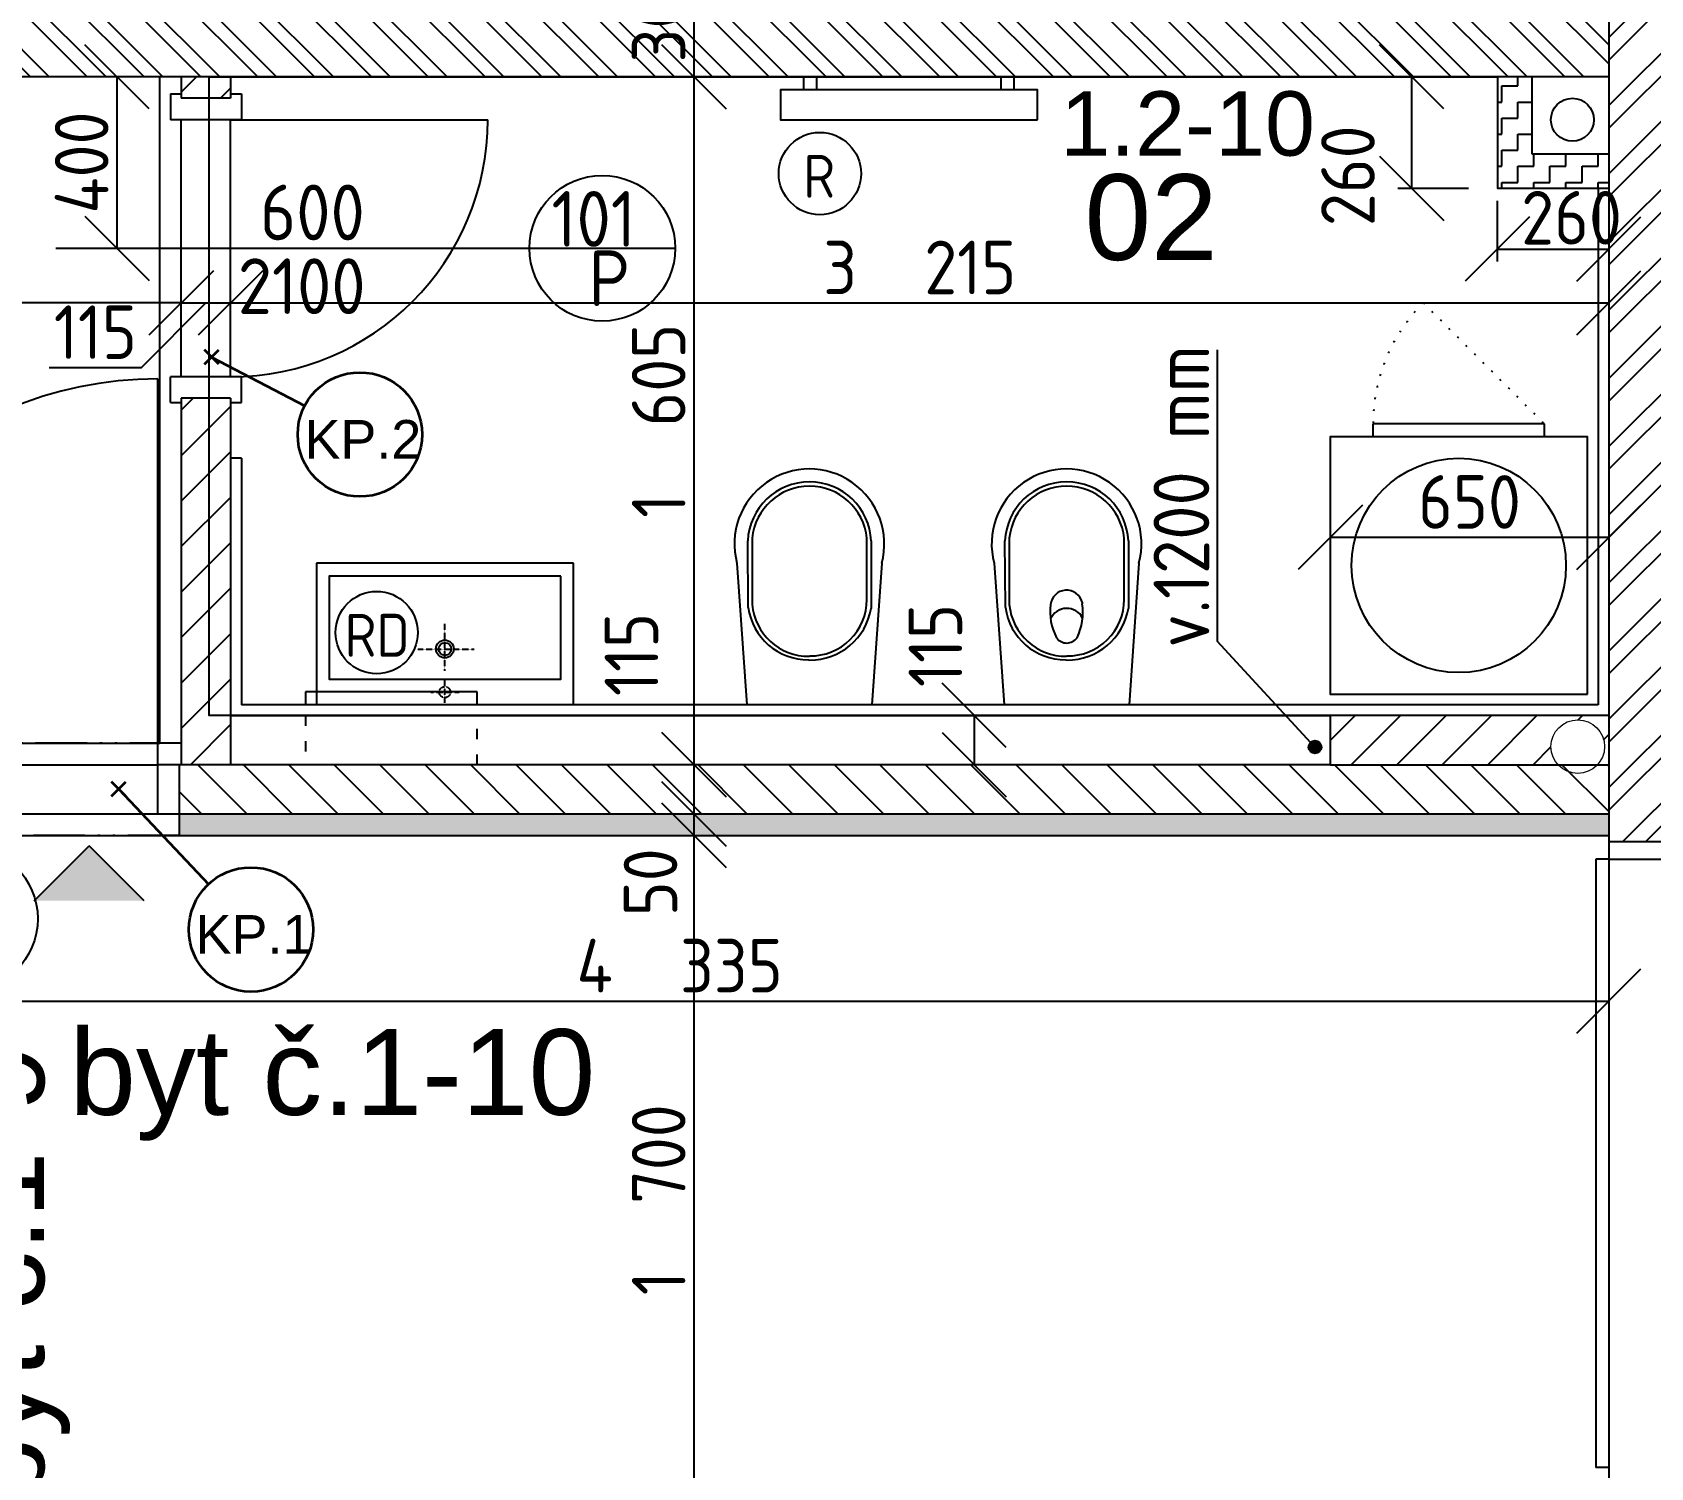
# Model space of a CAD drawing. Extents: x 4511820 to 5180432, y -1526536 to -944957.
# Drawn here: x 4990194 to 4993968, y -1328720 to -1325371 of the extents above; entities that cross this region are included whole.
import ezdxf

# ---------------------------------------------------------------- set-up
doc = ezdxf.new("R2010")
doc.units = 0
doc.header["$MEASUREMENT"] = 0
for name, pattern in [('ACAD_ISO03W100', [30, 12, -18]), ('ACAD_ISO07W100', [3.5, 0.5, -3]), ('ACAD_ISO12W100', [22, 12, -3, 0.5, -3, 0.5, -3]), ('DASHED', [0.75, 0.5, -0.25])]:
    doc.linetypes.add(name, pattern=pattern)
doc.layers.get('0').update_dxf_attribs({"linetype": 'CONTINUOUS'})
doc.layers.get('Defpoints').update_dxf_attribs({"color": 61, "linetype": 'CONTINUOUS'})
for name, color, linetype in [('DVERE', 45, 'CONTINUOUS'), ('KÓTY', 4, 'CONTINUOUS'), ('MÚRY', 1, 'CONTINUOUS'), ('Plochy', 41, 'CONTINUOUS'), ('POPIS', 7, 'CONTINUOUS'), ('TENKÁ', 7, 'CONTINUOUS'), ('tzb', 153, 'CONTINUOUS'), ('Z-Kúrenie', 101, 'CONTINUOUS'), ('ZARIADENIE1', 145, 'CONTINUOUS'), ('ZARIADOVACIE', 144, 'CONTINUOUS'), ('zz-vetr', 52, 'CONTINUOUS'), ('ŠRAFY', 82, 'CONTINUOUS')]:
    doc.layers.add(name, color=color, linetype=linetype)
doc.layers.add('preklady', color=74, linetype='CONTINUOUS', lineweight=35)
doc.layers.add('zz-kanal-splaskova', color=37, linetype='CONTINUOUS', lineweight=18)
doc.styles.add('ARIAL', font='arial.ttf')
doc.styles.add('Style-Arial', font='arial.ttf')
doc.styles.add('STYLE1', font='isocp.shx')
doc.dimstyles.new('STANDARD-50', dxfattribs={"dimtxt": 125, "dimasz": 150, "dimexe": 10, "dimexo": 200, "dimgap": 20, "dimtad": 1, "dimdsep": 46, "dimlunit": 6, "dimtxsty": 'STYLE1', "dimblk1": 'OBLIQUE', "dimblk2": 'OBLIQUE', "dimsah": 1, "dimcen": 2.5, "dimse1": 1, "dimse2": 1, "dimadec": 0, "dimazin": 0, "dimtfac": 1, "dimtmove": 1, "dimatfit": 3, "dimldrblk": 'OBLIQUE', "dimfxl": 1, "dimtolj": 1, "dimtzin": 0, "dimarcsym": 0})
pattern_1 = [(45, (515320.5, 128041), (-53.0330086, 53.0330086), [])]

# ---------------------------------------------------------------- blocks, each defined once
blk = doc.blocks.new('pračka')
at = {"layer": 'ZARIADENIE1', "color": 8, "linetype": 'ACAD_ISO07W100', "ltscale": 8}
blk.add_line((4536136.9, -1117296.3), (4536419.7, -1117579.2), dxfattribs=at)
at = {"layer": 'ZARIADENIE1', "color": 8}
for p, q in [((4536419.7, -1117579.2), (4536019.7, -1117579.2)), ((4536019.7, -1117609.2), (4536019.7, -1117579.2)), ((4536419.7, -1117609.2), (4536419.7, -1117579.2))]:
    blk.add_line(p, q, dxfattribs=at)
blk.add_lwpolyline([(4536519.7, -1118209.2), (4536519.7, -1117609.2), (4535919.7, -1117609.2), (4535919.7, -1118209.2)], close=True, dxfattribs=at)
blk.add_circle((4536219.7, -1117909.2), 250, dxfattribs=at)
at = {"layer": 'ZARIADENIE1', "color": 8, "linetype": 'ACAD_ISO07W100', "ltscale": 8}
blk.add_arc((4536419.7, -1117579.2), 400, 135, 180, dxfattribs=at)
blk = doc.blocks.new('_OBLIQUE')
at = {"color": 0, "linetype": 'ByBlock'}
blk.add_line((-0.5, -0.5), (0.5, 0.5), dxfattribs=at)
blk = doc.blocks.new('*D22573')
at = {"layer": 'Defpoints', "color": 0}
for p in [(4991737, -1327245.2), (4991737, -1327245.2), (4991737, -1328945.2)]:
    blk.add_point(p, dxfattribs=at)
at = {"layer": 'KÓTY', "color": 0, "lineweight": -2}
blk.add_line((4991737, -1328945.2), (4991737, -1327245.2), dxfattribs=at)
at = {"layer": 'KÓTY', "color": 0, "linetype": 'ByBlock', "lineweight": -2, "xscale": 150, "yscale": 150, "zscale": 150}
for p, rotation in [((4991737, -1327245.2), 90), ((4991737, -1328945.2), 270)]:
    blk.add_blockref('_OBLIQUE', p, dxfattribs=dict(at, rotation=rotation))
at = {"layer": 'KÓTY', "color": 0, "insert": (4991654.5, -1328095.2), "char_height": 125, "attachment_point": 5, "rotation": 90, "style": 'STYLE1'}
blk.add_mtext('\\A1;1ﾠ700', dxfattribs=at)
blk = doc.blocks.new('*D22574')
at = {"layer": 'Defpoints', "color": 0}
for p in [(4991737, -1327195.2), (4991737, -1327195.2), (4991737, -1327245.2)]:
    blk.add_point(p, dxfattribs=at)
at = {"layer": 'KÓTY', "color": 0, "lineweight": -2}
blk.add_line((4991737, -1327245.2), (4991737, -1327195.2), dxfattribs=at)
at = {"layer": 'KÓTY', "color": 0, "linetype": 'ByBlock', "lineweight": -2, "xscale": 150, "yscale": 150, "zscale": 150}
for p, rotation in [((4991737, -1327195.2), 90), ((4991737, -1327245.2), 270)]:
    blk.add_blockref('_OBLIQUE', p, dxfattribs=dict(at, rotation=rotation))
at = {"layer": 'KÓTY', "color": 0, "insert": (4991635.5, -1327354.5), "char_height": 125, "attachment_point": 5, "rotation": 90, "style": 'STYLE1'}
blk.add_mtext('\\A1;50', dxfattribs=at)
blk = doc.blocks.new('*D22575')
at = {"layer": 'Defpoints', "color": 0}
for p in [(4991737, -1327080.2), (4991737, -1327080.2), (4991737, -1327195.2)]:
    blk.add_point(p, dxfattribs=at)
at = {"layer": 'KÓTY', "color": 0, "lineweight": -2}
blk.add_line((4991737, -1327195.2), (4991737, -1327080.2), dxfattribs=at)
at = {"layer": 'KÓTY', "color": 0, "linetype": 'ByBlock', "lineweight": -2, "xscale": 150, "yscale": 150, "zscale": 150}
for p, rotation in [((4991737, -1327080.2), 90), ((4991737, -1327195.2), 270)]:
    blk.add_blockref('_OBLIQUE', p, dxfattribs=dict(at, rotation=rotation))
at = {"layer": 'KÓTY', "color": 0, "insert": (4991591, -1326823), "char_height": 125, "attachment_point": 5, "rotation": 90, "style": 'STYLE1'}
blk.add_mtext('\\A1;115', dxfattribs=at)
blk = doc.blocks.new('*D22576')
at = {"layer": 'Defpoints', "color": 0}
for p in [(4991737, -1325475.2), (4991737, -1325475.2), (4991737, -1327080.2)]:
    blk.add_point(p, dxfattribs=at)
at = {"layer": 'KÓTY', "color": 0, "lineweight": -2}
blk.add_line((4991737, -1327080.2), (4991737, -1325475.2), dxfattribs=at)
at = {"layer": 'KÓTY', "color": 0, "linetype": 'ByBlock', "lineweight": -2, "xscale": 150, "yscale": 150, "zscale": 150}
for p, rotation in [((4991737, -1325475.2), 90), ((4991737, -1327080.2), 270)]:
    blk.add_blockref('_OBLIQUE', p, dxfattribs=dict(at, rotation=rotation))
at = {"layer": 'KÓTY', "color": 0, "insert": (4991654.5, -1326277.7), "char_height": 125, "attachment_point": 5, "rotation": 90, "style": 'STYLE1'}
blk.add_mtext('\\A1;1ﾠ605', dxfattribs=at)
blk = doc.blocks.new('*D22577')
at = {"layer": 'Defpoints', "color": 0}
for p in [(4991737, -1325175.2), (4991737, -1325175.2), (4991737, -1325475.2)]:
    blk.add_point(p, dxfattribs=at)
at = {"layer": 'KÓTY', "color": 0, "lineweight": -2}
blk.add_line((4991737, -1325475.2), (4991737, -1325175.2), dxfattribs=at)
at = {"layer": 'KÓTY', "color": 0, "linetype": 'ByBlock', "lineweight": -2, "xscale": 150, "yscale": 150, "zscale": 150}
for p, rotation in [((4991737, -1325175.2), 90), ((4991737, -1325475.2), 270)]:
    blk.add_blockref('_OBLIQUE', p, dxfattribs=dict(at, rotation=rotation))
at = {"layer": 'KÓTY', "color": 0, "insert": (4991654.5, -1325325.2), "char_height": 125, "attachment_point": 5, "rotation": 90, "style": 'STYLE1'}
blk.add_mtext('\\A1;300', dxfattribs=at)
blk = doc.blocks.new('*D22704')
at = {"layer": 'Defpoints', "color": 0}
for p in [(4989536, -1327195.2), (4993871, -1327245.2), (4993871, -1327631.5)]:
    blk.add_point(p, dxfattribs=at)
at = {"layer": 'KÓTY', "color": 0, "lineweight": -2}
blk.add_line((4989536, -1327631.5), (4993871, -1327631.5), dxfattribs=at)
at = {"layer": 'KÓTY', "color": 0, "linetype": 'ByBlock', "lineweight": -2, "xscale": 150, "yscale": 150, "zscale": 150, "rotation": 180}
blk.add_blockref('_OBLIQUE', (4989536, -1327631.5), dxfattribs=at)
at = {"layer": 'KÓTY', "color": 0, "linetype": 'ByBlock', "lineweight": -2, "xscale": 150, "yscale": 150, "zscale": 150}
blk.add_blockref('_OBLIQUE', (4993871, -1327631.5), dxfattribs=at)
at = {"layer": 'KÓTY', "color": 0, "insert": (4991703.5, -1327549), "char_height": 125, "attachment_point": 5, "style": 'STYLE1'}
blk.add_mtext('\\A1;4ﾠ335', dxfattribs=at)
blk = doc.blocks.new('*D22705')
at = {"layer": 'Defpoints', "color": 0}
for p in [(4990293.5, -1325475.2), (4990391, -1325475.2), (4990248.3, -1325875.2)]:
    blk.add_point(p, dxfattribs=at)
at = {"layer": 'KÓTY', "color": 0, "lineweight": -2}
blk.add_line((4990391, -1325875.2), (4990391, -1325475.2), dxfattribs=at)
at = {"layer": 'KÓTY', "color": 0, "linetype": 'ByBlock', "lineweight": -2, "xscale": 150, "yscale": 150, "zscale": 150}
for p, rotation in [((4990391, -1325475.2), 90), ((4990391, -1325875.2), 270)]:
    blk.add_blockref('_OBLIQUE', p, dxfattribs=dict(at, rotation=rotation))
at = {"layer": 'KÓTY', "color": 0, "insert": (4990308.5, -1325675.2), "char_height": 125, "attachment_point": 5, "rotation": 90, "style": 'STYLE1'}
blk.add_mtext('\\A1;400', dxfattribs=at)
blk = doc.blocks.new('*D22706')
at = {"layer": 'Defpoints', "color": 0}
for p in [(4993323, -1326965.2), (4992390.5, -1327080.2), (4993323, -1327080.2)]:
    blk.add_point(p, dxfattribs=at)
at = {"layer": 'KÓTY', "color": 0, "lineweight": -2}
blk.add_line((4992390.5, -1326965.2), (4992390.5, -1327080.2), dxfattribs=at)
at = {"layer": 'KÓTY', "color": 0, "linetype": 'ByBlock', "lineweight": -2, "xscale": 150, "yscale": 150, "zscale": 150}
for p, rotation in [((4992390.5, -1326965.2), 90), ((4992390.5, -1327080.2), 270)]:
    blk.add_blockref('_OBLIQUE', p, dxfattribs=dict(at, rotation=rotation))
at = {"layer": 'KÓTY', "color": 0, "insert": (4992300, -1326802), "char_height": 125, "attachment_point": 5, "rotation": 90, "style": 'STYLE1'}
blk.add_mtext('\\A1;115', dxfattribs=at)
blk = doc.blocks.new('*D23393')
at = {"layer": 'Defpoints', "color": 0}
for p in [(4993611, -1325475.2), (4993411, -1325735.2), (4993611, -1325735.2)]:
    blk.add_point(p, dxfattribs=at)
at = {"layer": 'KÓTY', "color": 0, "lineweight": -2}
blk.add_line((4993411, -1325475.2), (4993411, -1325735.2), dxfattribs=at)
at = {"layer": 'KÓTY', "color": 0, "linetype": 'ByBlock', "lineweight": -2, "xscale": 150, "yscale": 150, "zscale": 150}
for p, rotation in [((4993411, -1325475.2), 90), ((4993411, -1325735.2), 270)]:
    blk.add_blockref('_OBLIQUE', p, dxfattribs=dict(at, rotation=rotation))
at = {"layer": 'KÓTY', "color": 0, "insert": (4993262.5, -1325706), "char_height": 125, "attachment_point": 5, "rotation": 90, "style": 'STYLE1'}
blk.add_mtext('\\A1;260', dxfattribs=at)
blk = doc.blocks.new('*D23394')
at = {"layer": 'Defpoints', "color": 0}
for p in [(4993611, -1325735.2), (4993871, -1325735.2), (4993871, -1325877)]:
    blk.add_point(p, dxfattribs=at)
at = {"layer": 'KÓTY', "color": 0, "lineweight": -2}
blk.add_line((4993611, -1325877), (4993871, -1325877), dxfattribs=at)
at = {"layer": 'KÓTY', "color": 0, "linetype": 'ByBlock', "lineweight": -2, "xscale": 150, "yscale": 150, "zscale": 150, "rotation": 180}
blk.add_blockref('_OBLIQUE', (4993611, -1325877), dxfattribs=at)
at = {"layer": 'KÓTY', "color": 0, "linetype": 'ByBlock', "lineweight": -2, "xscale": 150, "yscale": 150, "zscale": 150}
blk.add_blockref('_OBLIQUE', (4993871, -1325877), dxfattribs=at)
at = {"layer": 'KÓTY', "color": 0, "insert": (4993784, -1325804), "char_height": 125, "attachment_point": 5, "style": 'STYLE1'}
blk.add_mtext('\\A1;260', dxfattribs=at)
blk = doc.blocks.new('*D23395')
at = {"layer": 'Defpoints', "color": 0}
for p in [(4993871, -1326549.5), (4993221, -1326965.2), (4993871, -1326965.2)]:
    blk.add_point(p, dxfattribs=at)
at = {"layer": 'KÓTY', "color": 0, "lineweight": -2}
blk.add_line((4993221, -1326549.5), (4993871, -1326549.5), dxfattribs=at)
at = {"layer": 'KÓTY', "color": 0, "linetype": 'ByBlock', "lineweight": -2, "xscale": 150, "yscale": 150, "zscale": 150, "rotation": 180}
blk.add_blockref('_OBLIQUE', (4993221, -1326549.5), dxfattribs=at)
at = {"layer": 'KÓTY', "color": 0, "linetype": 'ByBlock', "lineweight": -2, "xscale": 150, "yscale": 150, "zscale": 150}
blk.add_blockref('_OBLIQUE', (4993871, -1326549.5), dxfattribs=at)
at = {"layer": 'KÓTY', "color": 0, "insert": (4993546, -1326467), "char_height": 125, "attachment_point": 5, "style": 'STYLE1'}
blk.add_mtext('\\A1;650', dxfattribs=at)
blk = doc.blocks.new('*D31574')
at = {"layer": 'Defpoints', "color": 0}
for p in [(4988876, -1325772.7), (4988876, -1326002.5), (4990541, -1326009.6)]:
    blk.add_point(p, dxfattribs=at)
at = {"layer": 'KÓTY', "color": 0, "lineweight": -2}
blk.add_line((4990541, -1326002.5), (4988876, -1326002.5), dxfattribs=at)
at = {"layer": 'KÓTY', "color": 0, "linetype": 'ByBlock', "lineweight": -2, "xscale": 150, "yscale": 150, "zscale": 150, "rotation": 180}
blk.add_blockref('_OBLIQUE', (4988876, -1326002.5), dxfattribs=at)
at = {"layer": 'KÓTY', "color": 0, "linetype": 'ByBlock', "lineweight": -2, "xscale": 150, "yscale": 150, "zscale": 150}
blk.add_blockref('_OBLIQUE', (4990541, -1326002.5), dxfattribs=at)
at = {"layer": 'KÓTY', "color": 0, "insert": (4989708.5, -1325920), "char_height": 125, "attachment_point": 5, "style": 'STYLE1'}
blk.add_mtext('\\A1;1ﾠ665', dxfattribs=at)
blk = doc.blocks.new('*D31575')
at = {"layer": 'Defpoints', "color": 0}
for p in [(4990541, -1326002.5), (4990656, -1326002.5), (4990656, -1326002.5)]:
    blk.add_point(p, dxfattribs=at)
at = {"layer": 'KÓTY', "color": 0, "lineweight": -2}
for p, q in [((4990448, -1326153.5), (4990598.5, -1326002.5)), ((4990541, -1326002.5), (4990656, -1326002.5)), ((4990233, -1326153.5), (4990448, -1326153.5))]:
    blk.add_line(p, q, dxfattribs=at)
at = {"layer": 'KÓTY', "color": 0, "linetype": 'ByBlock', "lineweight": -2, "xscale": 150, "yscale": 150, "zscale": 150, "rotation": 180}
blk.add_blockref('_OBLIQUE', (4990541, -1326002.5), dxfattribs=at)
at = {"layer": 'KÓTY', "color": 0, "linetype": 'ByBlock', "lineweight": -2, "xscale": 150, "yscale": 150, "zscale": 150}
blk.add_blockref('_OBLIQUE', (4990656, -1326002.5), dxfattribs=at)
at = {"layer": 'KÓTY', "color": 0, "insert": (4990340.5, -1326071), "char_height": 125, "attachment_point": 5, "style": 'STYLE1'}
blk.add_mtext('\\A1;115', dxfattribs=at)
blk = doc.blocks.new('*D31576')
at = {"layer": 'Defpoints', "color": 0}
for p in [(4993871, -1326002.5), (4990656, -1326175.2), (4993871, -1326175.2)]:
    blk.add_point(p, dxfattribs=at)
at = {"layer": 'KÓTY', "color": 0, "lineweight": -2}
blk.add_line((4990656, -1326002.5), (4993871, -1326002.5), dxfattribs=at)
at = {"layer": 'KÓTY', "color": 0, "linetype": 'ByBlock', "lineweight": -2, "xscale": 150, "yscale": 150, "zscale": 150, "rotation": 180}
blk.add_blockref('_OBLIQUE', (4990656, -1326002.5), dxfattribs=at)
at = {"layer": 'KÓTY', "color": 0, "linetype": 'ByBlock', "lineweight": -2, "xscale": 150, "yscale": 150, "zscale": 150}
blk.add_blockref('_OBLIQUE', (4993871, -1326002.5), dxfattribs=at)
at = {"layer": 'KÓTY', "color": 0, "insert": (4992263.5, -1325920), "char_height": 125, "attachment_point": 5, "style": 'STYLE1'}
blk.add_mtext('\\A1;3ﾠ215', dxfattribs=at)

msp = doc.modelspace()

# ---------------------------------------------------------------- hatches: boundary and pattern name
at = {"layer": 'KÓTY'}
h = msp.add_hatch(color=256, dxfattribs=at)
h.dxf.hatch_style = 1
h.paths.add_polyline_path([(4993200.5, -1327038.883, -0.65381715), (4993175.326, -1327049.905, -1.52947961)])
at = {"layer": 'TENKÁ'}
h = msp.add_hatch(color=256, dxfattribs=at)
h.dxf.hatch_style = 1
h.paths.add_polyline_path([(4990454.321, -1327397.602), (4990197.5, -1327397.602), (4990325.91, -1327269.191)])
at = {"layer": 'ŠRAFY'}
h = msp.add_hatch(dxfattribs=at)
h.set_pattern_fill('ANSI32', color=256, scale=300)
h.paths.add_polyline_path([(4994251, -1327260.191), (4994251, -1324135.191), (4993871, -1324135.191), (4993871, -1325175.191), (4993871, -1325475.191), (4993871, -1327080.191), (4993871, -1327245.191), (4993871, -1327260.191)])
h = msp.add_hatch(dxfattribs=at)
h.set_pattern_fill('ANSI32', color=256, scale=250, angle=90)
h.paths.add_polyline_path([(4990491, -1325475.191), (4990606, -1325475.191), (4993846, -1325475.191), (4993871, -1325475.191), (4993871, -1325175.191), (4990706, -1325175.191), (4990591, -1325175.191), (4989996, -1325175.191), (4989996, -1325475.191)])
at = {"layer": 'ŠRAFY', "ltscale": 0.25}
h = msp.add_hatch(dxfattribs=at)
h.set_pattern_fill('ANSI31', color=256, scale=600, style=0)
h.set_pattern_definition(pattern_1)
h.paths.add_polyline_path([(4990656, -1325525.191), (4990656, -1325475.191), (4990541, -1325475.191), (4990541, -1325525.191)])
h = msp.add_hatch(dxfattribs=at)
h.set_pattern_fill('ZIGZAG', color=256, scale=300, style=0)
h.set_pattern_definition([(0, (-68841.5, 128041), (37.5, 37.5), [37.5, -37.5]), (90, (-68804, 128041), (-37.5, 37.5), [37.5, -37.5])])
h.paths.add_polyline_path([(4993871, -1325735.191), (4993871, -1325655.191), (4993691, -1325655.191), (4993691, -1325475.191), (4993611, -1325475.191), (4993611, -1325735.191), (4993846, -1325735.191)])
h = msp.add_hatch(dxfattribs=at)
h.set_pattern_fill('ANSI31', color=256, scale=600, style=0)
h.set_pattern_definition(pattern_1)
h.paths.add_polyline_path([(4990656, -1327080.191), (4990656, -1326965.191), (4990656, -1326225.191), (4990541, -1326225.191), (4990541, -1327080.191)])
h = msp.add_hatch(dxfattribs=at)
h.set_pattern_fill('ANSI31', color=256, scale=600, style=0)
h.set_pattern_definition([(45, (515270.5, 128041), (-53.0330086, 53.0330086), [])])
h.paths.add_polyline_path([(4993221, -1326965.191), (4993221, -1327080.191), (4993752.431, -1327080.191, -1.4620279), (4993861, -1327037.955, -0.18766152), (4993844.569, -1327080.191), (4993871, -1327080.191), (4993871, -1326965.191)])
h = msp.add_hatch(dxfattribs=at)
h.set_pattern_fill('ANSI31', color=256, scale=600, angle=90, style=0)
h.set_pattern_definition([(135, (-2976355.03, 23031.926), (-53.0330086, -53.0330086), [])])
h.paths.add_polyline_path([(4993871, -1327080.191), (4991806, -1327080.191), (4990536, -1327080.191), (4990536, -1327195.191), (4993871, -1327195.191)])
at = {"layer": 'ŠRAFY'}
h = msp.add_hatch(dxfattribs=at)
h.set_pattern_fill('DOTS', color=256, scale=250)
h.set_pattern_definition([(0, (0, -175781), (7.8125, 15.625), [0, -15.625])])
h.paths.add_polyline_path([(4993871, -1327195.191), (4990536, -1327195.191), (4990536, -1327245.191), (4993871, -1327245.191)])

# ---------------------------------------------------------------- linework, layer by layer
at = {"layer": 'DVERE', "ltscale": 0.25}
for p, q in [((4990516, -1325515.191), (4990516, -1325575.191)), ((4990516, -1325515.191), (4990541, -1325515.191)), ((4990656, -1325515.191), (4990681, -1325515.191)), ((4990681, -1325515.191), (4990681, -1325575.191)), ((4990681, -1325575.191), (4990516, -1325575.191)), ((4990541, -1326175.191), (4990541, -1325575.191)), ((4990656, -1326175.191), (4990656, -1325575.191)), ((4990656, -1325575.191), (4991256, -1325575.191)), ((4990248.344, -1325875.191), (4991353, -1325875.191)), ((4991353, -1325875.191), (4991693, -1325875.191)), ((4990516, -1326235.191), (4990516, -1326175.191)), ((4990681, -1326175.191), (4990516, -1326175.191)), ((4990681, -1326235.191), (4990681, -1326175.191)), ((4990516, -1326235.191), (4990541, -1326235.191)), ((4990656, -1326235.191), (4990681, -1326235.191))]:
    msp.add_line(p, q, dxfattribs=at)
at = {"layer": 'DVERE'}
for p, q in [((4990486, -1327080.191), (4990486, -1326180.191)), ((4989586, -1327080.191), (4990486, -1327080.191)), ((4990486, -1327195.191), (4989586, -1327195.191))]:
    msp.add_line(p, q, dxfattribs=at)
at = {"layer": 'DVERE', "ltscale": 0.25}
for centre in [(4991523, -1325875.191), (4990036, -1327439.5)]:
    msp.add_circle(centre, 170, dxfattribs=at)
msp.add_arc((4990656, -1325575.191), 600, 270, 0, dxfattribs=at)
at = {"layer": 'DVERE'}
msp.add_arc((4990486, -1327080.191), 900, 90, 180, dxfattribs=at)
at = {"layer": 'KÓTY'}
for p, q in [((4993378.5, -1325735.191), (4993544, -1325735.191)), ((4993611, -1325906), (4993611, -1325764.191)), ((4992957.5, -1326112.383), (4992957.5, -1326791.883)), ((4993185.5, -1327038.883), (4992957.5, -1326791.883))]:
    msp.add_line(p, q, dxfattribs=at)
msp.add_circle((4993185.5, -1327038.883), 15, dxfattribs=at)
at = {"layer": 'MÚRY'}
for p, q in [((4990541, -1325475.191), (4989996, -1325475.191)), ((4990541, -1325475.191), (4990541, -1325525.191)), ((4993611, -1325475.191), (4990656, -1325475.191)), ((4990656, -1325475.191), (4990656, -1325525.191)), ((4993611, -1325475.191), (4993611, -1325735.191)), ((4993871, -1325475.191), (4993691, -1325475.191)), ((4993691, -1325475.191), (4993691, -1325655.191)), ((4993871, -1325475.191), (4993871, -1325655.191)), ((4993691, -1325655.191), (4993871, -1325655.191)), ((4993611, -1325735.191), (4993871, -1325735.191)), ((4993871, -1325735.191), (4993871, -1326965.191)), ((4990541, -1326225.191), (4990541, -1327080.191)), ((4993221, -1326965.191), (4993221, -1327080.191)), ((4990486, -1327195.191), (4990486, -1327080.191)), ((4990541, -1327080.191), (4990486, -1327080.191)), ((4990536, -1327195.191), (4990486, -1327195.191)), ((4990536, -1327195.191), (4990536, -1327245.191)), ((4990536, -1327245.191), (4993871, -1327245.191)), ((4993871, -1327245.191), (4993871, -1327300.191)), ((4993871, -1327300.191), (4994411, -1327300.191))]:
    msp.add_line(p, q, dxfattribs=at)
at = {"layer": 'MÚRY', "ltscale": 0.25}
for p, q in [((4990656, -1325525.191), (4990541, -1325525.191)), ((4990656, -1326225.191), (4990541, -1326225.191)), ((4990656, -1326225.191), (4990656, -1327080.191)), ((4993871, -1326965.191), (4993221, -1326965.191)), ((4993221, -1327080.191), (4990656, -1327080.191))]:
    msp.add_line(p, q, dxfattribs=at)
at = {"layer": 'Plochy'}
for points in [[(4990491, -1325475.191), (4988876, -1325475.191), (4988876, -1327030.191), (4990491, -1327030.191)], [(4990606, -1325475.191), (4993611, -1325475.191), (4993611, -1325735.191), (4993871, -1325735.191), (4993871, -1326965.191), (4990606, -1326965.191)], [(4989671, -1336540.191), (4989671, -1328945.191), (4989536, -1328945.191), (4989536, -1327245.191), (4993871, -1327245.191), (4993871, -1328945.191), (4991321, -1328945.191), (4991321, -1332695.191), (4991571, -1332695.191), (4991571, -1332305.191), (4992771, -1332305.191), (4992771, -1332585.191), (4993871, -1332585.191), (4993871, -1334245.191), (4991321, -1334245.191), (4991321, -1336825.191), (4993871, -1336825.191), (4993871, -1338205.191), (4990196, -1338205.191), (4990196, -1337740.191), (4988246, -1337740.191), (4988246, -1336540.191), (4989671, -1336540.191)]]:
    msp.add_lwpolyline(points, close=True, dxfattribs=at)
at = {"layer": 'preklady'}
for p, q in [((4990595, -1326145.5), (4990628.234, -1326112.266)), ((4990628.235, -1326145.501), (4990595.001, -1326112.267)), ((4990611.618, -1326128.884), (4990828.998, -1326242.518)), ((4990378.382, -1327153.616), (4990411.616, -1327120.382)), ((4990411.617, -1327153.617), (4990378.383, -1327120.383)), ((4990395, -1327137), (4990604.108, -1327359.116))]:
    msp.add_line(p, q, dxfattribs=at)
at = {"layer": 'preklady', "ltscale": 0.25}
for centre in [(4990957.5, -1326309.691), (4990703.5, -1327464.691)]:
    msp.add_circle(centre, 145, dxfattribs=at)
at = {"layer": 'TENKÁ'}
for p, q in [((4993871, -1325175.191), (4993871, -1325475.191)), ((4990656, -1325475.191), (4990541, -1325475.191)), ((4993691, -1325475.191), (4993611, -1325475.191)), ((4993871, -1325655.191), (4993871, -1325735.191)), ((4993871, -1326965.191), (4993871, -1327245.191)), ((4990536, -1327080.191), (4990536, -1327195.191)), ((4990656, -1327080.191), (4990541, -1327080.191)), ((4993221, -1327080.191), (4993871, -1327080.191)), ((4993871, -1327195.191), (4990491, -1327195.191)), ((4990197.5, -1327397.602), (4990325.91, -1327269.191)), ((4990454.321, -1327397.602), (4990325.91, -1327269.191)), ((4994251, -1327260.191), (4993871, -1327260.191))]:
    msp.add_line(p, q, dxfattribs=at)
at = {"layer": 'TENKÁ', "ltscale": 0.25}
for p, q in [((4993846, -1325735.191), (4993846, -1326940.191)), ((4990681, -1326365.191), (4990656, -1326365.191)), ((4990681, -1326365.191), (4990681, -1326940.191)), ((4993846, -1326940.191), (4990681, -1326940.191)), ((4990656, -1326965.191), (4993221, -1326965.191)), ((4993841, -1327300.191), (4993841, -1328720.191)), ((4993871, -1327300.191), (4993841, -1327300.191)), ((4993871, -1328720.191), (4993841, -1328720.191))]:
    msp.add_line(p, q, dxfattribs=at)
at = {"layer": 'TENKÁ', "linetype": 'ACAD_ISO12W100', "ltscale": 10}
for p, q in [((4990541, -1327030.191), (4989536, -1327030.191)), ((4990536, -1327245.191), (4989536, -1327245.191))]:
    msp.add_line(p, q, dxfattribs=at)
at = {"layer": 'TENKÁ', "linetype": 'ACAD_ISO03W100', "ltscale": 8}
msp.add_line((4993871, -1327300.191), (4993871, -1328720.191), dxfattribs=at)
at = {"layer": 'tzb'}
for p, q in [((4991231, -1326910.191), (4990831, -1326910.191)), ((4990831, -1326910.191), (4990831, -1326940.191)), ((4991231, -1326940.191), (4991231, -1326910.191))]:
    msp.add_line(p, q, dxfattribs=at)
at = {"layer": 'tzb', "linetype": 'ACAD_ISO03W100', "ltscale": 2}
for p, q in [((4990831, -1326965.191), (4990831, -1327080.191)), ((4991231, -1327080.191), (4991231, -1326965.191))]:
    msp.add_line(p, q, dxfattribs=at)
at = {"layer": 'tzb'}
msp.add_circle((4990996.671, -1326771.846), 96, dxfattribs=at)
at = {"layer": 'Z-Kúrenie', "linetype": 'Continuous'}
for p, q in [((4991993.5, -1325505.191), (4991993.5, -1325475.191)), ((4992023.5, -1325505.191), (4992023.5, -1325475.191)), ((4992453.5, -1325505.191), (4992453.5, -1325475.191)), ((4992483.5, -1325505.191), (4992483.5, -1325475.191))]:
    msp.add_line(p, q, dxfattribs=at)
msp.add_lwpolyline([(4992538.5, -1325575.191), (4992538.5, -1325505.191), (4991938.5, -1325505.191), (4991938.5, -1325575.191)], close=True, dxfattribs=at)
msp.add_circle((4992030.524, -1325700.859), 96, dxfattribs=at)
at = {"layer": 'ZARIADOVACIE'}
for p, q in [((4991863.456, -1326713.057), (4991862.33, -1326557.902)), ((4991872.353, -1326551.728), (4991872.353, -1326706.389)), ((4992140.363, -1326694.549), (4992140.363, -1326551.728)), ((4992150.218, -1326557.902), (4992150.218, -1326715.311)), ((4992463.456, -1326713.057), (4992462.33, -1326557.902)), ((4992472.353, -1326551.728), (4992472.353, -1326706.389)), ((4992740.363, -1326694.549), (4992740.363, -1326551.728)), ((4992750.218, -1326557.902), (4992750.218, -1326715.311)), ((4991837.187, -1326610.193), (4991860.263, -1326940.191)), ((4992174.814, -1326610.192), (4992151.738, -1326940.191)), ((4992437.187, -1326610.193), (4992460.263, -1326940.191)), ((4992774.814, -1326610.192), (4992751.738, -1326940.191))]:
    msp.add_line(p, q, dxfattribs=at)
at = {"layer": 'ZARIADOVACIE', "ltscale": 0.25}
for p, q in [((4991456, -1326610.191), (4990856, -1326610.191)), ((4990856, -1326610.191), (4990856, -1326940.191)), ((4991456, -1326940.191), (4991456, -1326610.191))]:
    msp.add_line(p, q, dxfattribs=at)
at = {"layer": 'ZARIADOVACIE', "linetype": 'Continuous'}
for p, q in [((4992642.565, -1326701.194), (4992642.726, -1326704.903)), ((4992642.565, -1326701.194), (4992642.726, -1326704.903)), ((4992006, -1326827.223), (4992006.896, -1326826.401)), ((4992606, -1326827.223), (4992606.896, -1326826.401)), ((4992004.302, -1326835.312), (4992007.119, -1326835.875)), ((4992604.302, -1326835.312), (4992607.119, -1326835.875))]:
    msp.add_line(p, q, dxfattribs=at)
at = {"layer": 'ZARIADOVACIE', "linetype": 'DASHED'}
for p, q in [((4991156, -1326861.085), (4991156, -1326751.54)), ((4991093.012, -1326810.42), (4991224.465, -1326810.42)), ((4991156, -1326935.49), (4991156, -1326883.457)), ((4991123.137, -1326910.843), (4991188.863, -1326910.843))]:
    msp.add_line(p, q, dxfattribs=at)
at = {"layer": 'ZARIADOVACIE', "ltscale": 0.25}
msp.add_lwpolyline([(4991426, -1326640.191), (4990886, -1326640.191), (4990886, -1326880.191), (4991426, -1326880.191)], close=True, dxfattribs=at)
at = {"layer": 'ZARIADOVACIE', "linetype": 'Continuous'}
for centre, radius in [((4991155.727, -1326810.153), 20.877), ((4991156, -1326810.42), 14.781)]:
    msp.add_circle(centre, radius, dxfattribs=at)
at = {"layer": 'ZARIADOVACIE', "linetype": 'DASHED'}
msp.add_circle((4991155.686, -1326910.843), 12.931, dxfattribs=at)
at = {"layer": 'ZARIADOVACIE', "linetype": 'Continuous'}
for centre, radius, start, end in [((4992006, -1326564.96), 174.768, 345.000166, 195.000097), ((4992606, -1326564.96), 174.768, 345.000166, 195.000097), ((4992006.274, -1326564.276), 144.085, 2.535471, 177.464529), ((4992006.358, -1326564.836), 134.645, 5.586614, 174.413386), ((4992606.274, -1326564.276), 144.085, 2.535471, 177.464529), ((4992606.358, -1326564.836), 134.645, 5.586614, 174.413386), ((4992606, -1326710.879), 37.825, 14.836199, 173.274318), ((4992002.949, -1326694.611), 140.707, 187.532963, 270.550993), ((4992005.07, -1326693.926), 133.3, 185.364578, 270.399907), ((4992008.48, -1326694.528), 131.883, 269.311779, 359.990871), ((4992007.437, -1326691.048), 144.828, 269.874094, 350.355814), ((4992602.949, -1326694.611), 140.707, 187.532963, 270.550993), ((4992605.07, -1326693.926), 133.3, 185.364578, 270.399907), ((4992701.774, -1326722.274), 134.275, 173.23165, 207.408649), ((4992606.569, -1326756.594), 41.261, 26.767028, 156.409044), ((4992608.48, -1326694.528), 131.883, 269.311779, 359.990871), ((4992607.437, -1326691.048), 144.828, 269.874094, 350.355814), ((4992505.887, -1326724.283), 138.205, 334.477977, 8.060779), ((4992606.496, -1326766.483), 29.701, 216.344037, 324.266205)]:
    msp.add_arc(centre, radius, start, end, dxfattribs=at)
at = {"layer": 'zz-kanal-splaskova'}
msp.add_circle((4993798.5, -1327037.955), 62.5, dxfattribs=at)
at = {"layer": 'zz-vetr'}
msp.add_circle((4993786, -1325575.191), 50, dxfattribs=at)

# ---------------------------------------------------------------- block references
at = {"layer": 'TENKÁ'}
msp.add_blockref('pračka', (457301.253, -208706), dxfattribs=at)

# ---------------------------------------------------------------- texts
at = {"layer": 'DVERE', "style": 'STYLE1'}
for s, p in [('101', (4991404.47, -1325871.691)), ('P', (4991491.47, -1326010.328))]:
    msp.add_text(s, height=130, dxfattribs=at).set_placement(p)
at = {"layer": 'POPIS', "lineweight": 40, "ltscale": 0.25, "style": 'ARIAL'}
for s, height, p in [('1.2-10', 150, (4992591.411, -1325659.079)), ('02', 200, (4992647.829, -1325902.579))]:
    msp.add_text(s, height=height, dxfattribs=at).set_placement(p)
at = {"layer": 'POPIS', "color": 213, "ltscale": 0.25, "style": 'Style-Arial'}
msp.add_text('byt č.1-10', height=200, dxfattribs=at).set_placement((4990279.811, -1327897.15))
msp.add_text('byt č.1-9', height=200, rotation=90, dxfattribs=at).set_placement((4990220.973, -1328805.384))
at = {"layer": 'preklady', "linetype": 'Continuous', "lineweight": 20, "style": 'ARIAL'}
for s, p in [('KP.2', (4990828.236, -1326365.948)), ('KP.1', (4990574.236, -1327520.948))]:
    msp.add_text(s, height=90, dxfattribs=at).set_placement(p)
at = {"layer": 'TENKÁ', "linetype": 'Continuous', "style": 'STYLE1'}
for s, p in [('600', (4990724.429, -1325856.608)), ('2100', (4990672.655, -1326028.716))]:
    msp.add_text(s, height=130, dxfattribs=at).set_placement(p)
msp.add_text('v.1200 mm', height=130, rotation=90, dxfattribs=at).set_placement((4992938.917, -1326807.628))
at = {"layer": 'tzb', "style": 'STYLE1'}
msp.add_text('RD', height=100, dxfattribs=at).set_placement((4990922.043, -1326828.046))
at = {"layer": 'Z-Kúrenie', "linetype": 'Continuous', "style": 'STYLE1'}
msp.add_text('R', height=100, dxfattribs=at).set_placement((4991991.897, -1325757.058))

# ---------------------------------------------------------------- dimensions: what is measured, and where the dimension line sits
at = {"layer": 'KÓTY'}
for base, p1, p2, picture, middle in [((4991737, -1325175.191), (4991737, -1325475.191), (4991737, -1325175.191), '*D22577', (4991654.5, -1325325.191)), ((4990391, -1325475.191), (4990248.344, -1325875.191), (4990293.5, -1325475.191), '*D22705', (4990308.5, -1325675.191)), ((4991737, -1325475.191), (4991737, -1327080.191), (4991737, -1325475.191), '*D22576', (4991654.457, -1326277.691)), ((4991737, -1327245.191), (4991737, -1328945.191), (4991737, -1327245.191), '*D22573', (4991654.457, -1328095.191))]:
    dim = msp.add_linear_dim(base=base, p1=p1, p2=p2, angle=90, dimstyle='STANDARD-50', dxfattribs=at)
    dim.commit()
    dim.dimension.update_dxf_attribs({"geometry": picture, "text_midpoint": middle})
dim = msp.add_linear_dim(base=(4993411, -1325735.191), p1=(4993611, -1325475.191), p2=(4993611, -1325735.191), angle=90, dimstyle='STANDARD-50', override={"dimtxsty": 'STYLE1', "dimldrblk": 'OBLIQUE'}, dxfattribs=at)
dim.commit()
dim.dimension.update_dxf_attribs({"geometry": '*D23393', "text_midpoint": (4993345, -1325706), "dimtype": 160})
for base, p1, p2, picture, middle in [((4993871, -1325877), (4993611, -1325735.191), (4993871, -1325735.191), '*D23394', (4993784, -1325886.5)), ((4990656, -1326002.5), (4990541, -1326002.5), (4990656, -1326002.5), '*D31575', (4990428, -1326153.5))]:
    dim = msp.add_linear_dim(base=base, p1=p1, p2=p2, dimstyle='STANDARD-50', override={"dimtxsty": 'STYLE1', "dimldrblk": 'OBLIQUE'}, dxfattribs=at)
    dim.commit()
    dim.dimension.update_dxf_attribs({"geometry": picture, "text_midpoint": middle, "dimtype": 160})
for base, p1, p2, picture, middle in [((4988876, -1326002.5), (4990541, -1326009.615), (4988876, -1325772.691), '*D31574', (4989708.5, -1325919.957)), ((4993871, -1326549.5), (4993221, -1326965.191), (4993871, -1326965.191), '*D23395', (4993546, -1326467)), ((4993871, -1327631.5), (4989536, -1327195.191), (4993871, -1327245.191), '*D22704', (4991703.5, -1327548.957))]:
    dim = msp.add_linear_dim(base=base, p1=p1, p2=p2, dimstyle='STANDARD-50', dxfattribs=at)
    dim.commit()
    dim.dimension.update_dxf_attribs({"geometry": picture, "text_midpoint": middle})
dim = msp.add_linear_dim(base=(4993871, -1326002.5), p1=(4990656, -1326175.191), p2=(4993871, -1326175.191), dimstyle='STANDARD-50', override={"dimtxsty": 'STYLE1', "dimldrblk": 'OBLIQUE'}, dxfattribs=at)
dim.commit()
dim.dimension.update_dxf_attribs({"geometry": '*D31576', "text_midpoint": (4992263.5, -1325919.957)})
for base, p1, p2, picture, middle in [((4991737, -1327080.191), (4991737, -1327195.191), (4991737, -1327080.191), '*D22575', (4991673.5, -1326823)), ((4992390.5, -1327080.191), (4993323, -1326965.191), (4993323, -1327080.191), '*D22706', (4992382.5, -1326802)), ((4991737, -1327195.191), (4991737, -1327245.191), (4991737, -1327195.191), '*D22574', (4991718, -1327354.5))]:
    dim = msp.add_linear_dim(base=base, p1=p1, p2=p2, angle=90, dimstyle='STANDARD-50', dxfattribs=at)
    dim.commit()
    dim.dimension.update_dxf_attribs({"geometry": picture, "text_midpoint": middle, "dimtype": 160})

doc.saveas('drawing.dxf')
